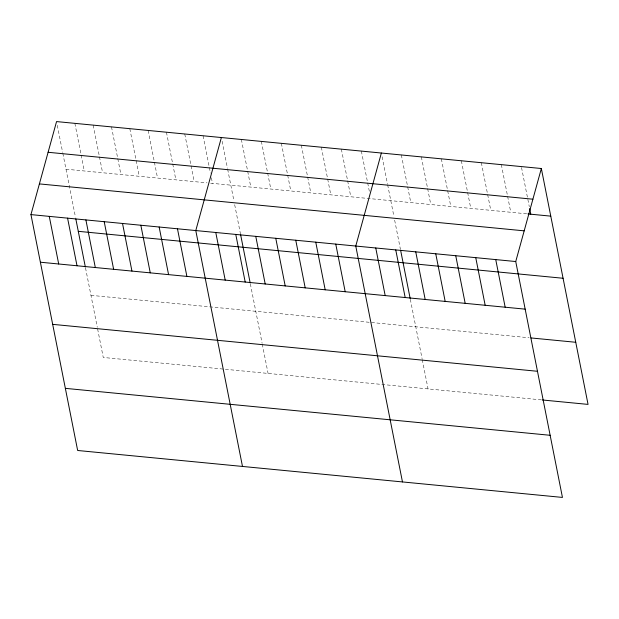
<?xml version="1.0" encoding="UTF-8"?>
<svg xmlns="http://www.w3.org/2000/svg" width="619" height="619" viewBox="0 0 619 619"><rect width="100%" height="100%" fill="white"/><g stroke="black" fill="none" stroke-linecap="round" stroke-linejoin="round"><path stroke-width="0.46" stroke-dasharray="3.1 2.32" d="M65.978 169.204L207.001 182.853M210.661 183.209L526.962 213.834M90.954 295.34L529.09 337.757M541.385 399.882L103.257 357.465L97.462 328.178M521.531 167.517L529.299 206.731M501.351 164.646L507.448 195.457M507.634 196.393L510.776 212.263M481.35 162.712L490.782 210.328M461.356 160.77L467.453 191.588M467.639 192.517L470.78 208.394M441.355 158.835L450.787 206.46M421.361 156.901L427.458 187.712M427.644 188.648L430.785 204.518M401.36 154.967L410.792 202.583M382.101 156.762L387.463 183.843M387.649 184.772L393.955 216.627M394.659 220.171L400.454 249.465M410.335 299.348L422.096 358.734M422.266 359.624L428.069 388.91M361.364 151.09L369.319 191.24M341.371 149.156L347.468 179.967M347.654 180.903L350.795 196.78M321.369 147.221L330.801 194.838M301.376 145.287L307.473 176.098M307.658 177.034L310.8 192.904M281.374 143.353L290.806 190.969M261.373 141.411L267.478 172.229M267.663 173.158L270.805 189.035M241.379 139.476L250.811 187.093M222.12 141.279L227.483 168.353M227.668 169.289L233.974 201.136M234.678 204.688L240.474 233.974M250.355 283.866L262.116 343.243M262.286 344.133L268.089 373.419M203.071 135.77L209.168 166.581M209.354 167.517L210.46 173.119M211.388 177.785L212.495 183.386M184.756 133.998L194.18 181.615M166.441 132.218L172.539 163.037M172.724 163.965L175.866 179.843M148.127 130.447L154.224 161.257M154.41 162.193L157.551 178.071M129.812 128.675L139.236 176.291M111.497 126.903L117.595 157.713M117.78 158.65L120.922 174.519M93.183 125.131L99.28 155.942M99.466 156.878L102.607 172.747M74.868 123.359L80.965 154.17M81.151 155.106L84.292 170.976M57.288 125.317L62.651 152.398M62.836 153.326L75.472 217.13M85.523 267.903L97.284 327.289"/><path stroke-width="0.93" d="M541.346 168.515L515.743 261.535L562.447 497.421L77.654 450.485L30.95 214.6L56.553 121.579L541.346 168.515L588.05 404.4L542.345 399.975M221.378 137.542L195.782 230.562L242.486 466.44M381.366 153.032L355.763 246.045L402.466 481.93M48.104 152.282L532.897 199.21M527.922 213.926L550.771 216.139M39.399 183.905L524.192 230.841M30.95 214.6L515.743 261.535M78.28 231.328L563.073 278.264M40.382 262.216L525.167 309.152M530.994 337.943L575.747 342.276M52.677 324.348L537.47 371.284M65.351 388.353L550.144 435.289M529.663 208.595L530.777 214.197M495.742 259.601L505.174 307.217M475.748 257.666L485.172 305.283M455.746 255.724L465.179 303.349M435.753 253.79L445.177 301.407M415.751 251.856L425.183 299.472M400.632 250.347L410.157 298.435M395.758 249.921L405.182 297.538M375.756 247.979L385.188 295.603M335.761 244.11L345.193 291.727M315.767 242.176L325.192 289.793M295.766 240.242L305.198 287.858M275.772 238.3L285.197 285.924M255.771 236.365L265.203 283.989M240.652 234.864L250.177 282.953M235.777 234.431L245.201 282.047M215.776 232.496L225.208 280.113M177.467 228.782L186.892 276.407M159.153 227.011L168.577 274.635M140.838 225.239L150.262 272.855M122.523 223.467L131.948 271.083M104.209 221.695L113.633 269.311M85.894 219.923L95.318 267.54M75.82 218.902L85.345 266.99M67.579 218.143L77.011 265.768M49.265 216.371L58.697 263.996"/></g></svg>
